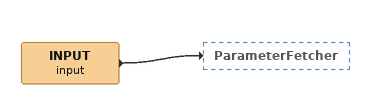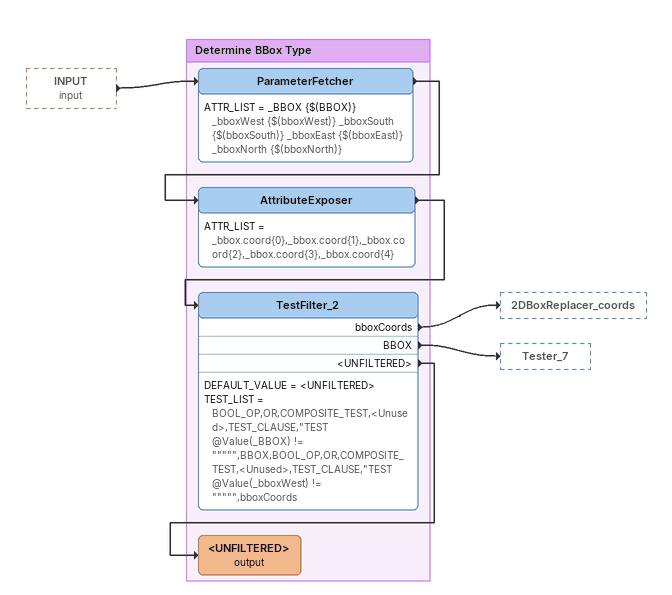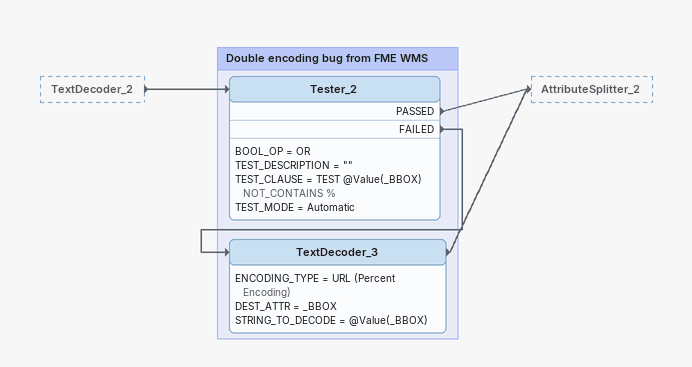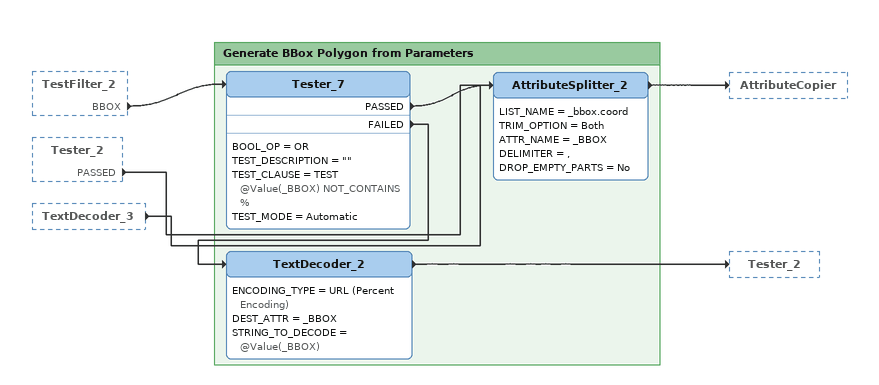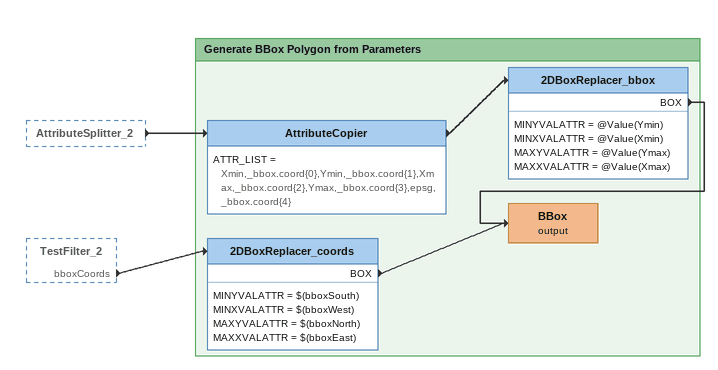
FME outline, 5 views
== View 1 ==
INPUT (input)
    -> ParameterFetcher

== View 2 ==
INPUT (input) [outside]
    -> ParameterFetcher

Bookmark: Determine BBox Type
ParameterFetcher
    ATTR_LIST = _BBOX {$(BBOX)} _bboxWest {$(bboxWest)} _bboxSouth {$(bboxSouth)} _bboxEast {$(bboxEast)} _bboxNorth {$(bboxNorth)}
    -> AttributeExposer
AttributeExposer
    ATTR_LIST = _bbox.coord{0},_bbox.coord{1},_bbox.coord{2},_bbox.coord{3},_bbox.coord{4}
    -> TestFilter_2
TestFilter_2
    DEFAULT_VALUE = <UNFILTERED>
    TEST_LIST = BOOL_OP,OR,COMPOSITE_TEST,<Unused>,TEST_CLAUSE,"TEST @Value(_BBOX) != """"",BBOX,BOOL_OP,OR,COMPOSITE_TEST,<Unused>,TEST_CLAUSE,"TEST @Value(_bboxWest) != """"",bboxCoords
    bboxCoords -> 2DBoxReplacer_coords
    BBOX -> Tester_7
    <UNFILTERED> -> <UNFILTERED> (output)
<UNFILTERED> (output)

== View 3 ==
TextDecoder_2 [outside]
    -> Tester_2

Bookmark: Double encoding bug from FME WMS
Tester_2
    BOOL_OP = OR
    TEST_DESCRIPTION = ""
    TEST_CLAUSE = TEST @Value(_BBOX) NOT_CONTAINS %
    TEST_MODE = Automatic
    PASSED -> AttributeSplitter_2
    FAILED -> TextDecoder_3
TextDecoder_3
    ENCODING_TYPE = URL (Percent Encoding)
    DEST_ATTR = _BBOX
    STRING_TO_DECODE = @Value(_BBOX)
    -> AttributeSplitter_2

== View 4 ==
TestFilter_2 [outside]
    BBOX -> Tester_7
Tester_2 [outside]
    PASSED -> AttributeSplitter_2
TextDecoder_3 [outside]
    -> AttributeSplitter_2

Bookmark: Generate BBox Polygon from Parameters
Tester_7
    BOOL_OP = OR
    TEST_DESCRIPTION = ""
    TEST_CLAUSE = TEST @Value(_BBOX) NOT_CONTAINS %
    TEST_MODE = Automatic
    PASSED -> AttributeSplitter_2
    FAILED -> TextDecoder_2
TextDecoder_2
    ENCODING_TYPE = URL (Percent Encoding)
    DEST_ATTR = _BBOX
    STRING_TO_DECODE = @Value(_BBOX)
    -> Tester_2
AttributeSplitter_2
    LIST_NAME = _bbox.coord
    TRIM_OPTION = Both
    ATTR_NAME = _BBOX
    DELIMITER = ,
    DROP_EMPTY_PARTS = No
    -> AttributeCopier

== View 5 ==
AttributeSplitter_2 [outside]
    -> AttributeCopier
TestFilter_2 [outside]
    bboxCoords -> 2DBoxReplacer_coords

Bookmark: Generate BBox Polygon from Parameters
AttributeCopier
    ATTR_LIST = Xmin,_bbox.coord{0},Ymin,_bbox.coord{1},Xmax,_bbox.coord{2},Ymax,_bbox.coord{3},epsg,_bbox.coord{4}
    -> 2DBoxReplacer_bbox
2DBoxReplacer_bbox
    MINYVALATTR = @Value(Ymin)
    MINXVALATTR = @Value(Xmin)
    MAXYVALATTR = @Value(Ymax)
    MAXXVALATTR = @Value(Xmax)
    BOX -> BBox (output)
2DBoxReplacer_coords
    MINYVALATTR = $(bboxSouth)
    MINXVALATTR = $(bboxWest)
    MAXYVALATTR = $(bboxNorth)
    MAXXVALATTR = $(bboxEast)
    BOX -> BBox (output)
BBox (output)
